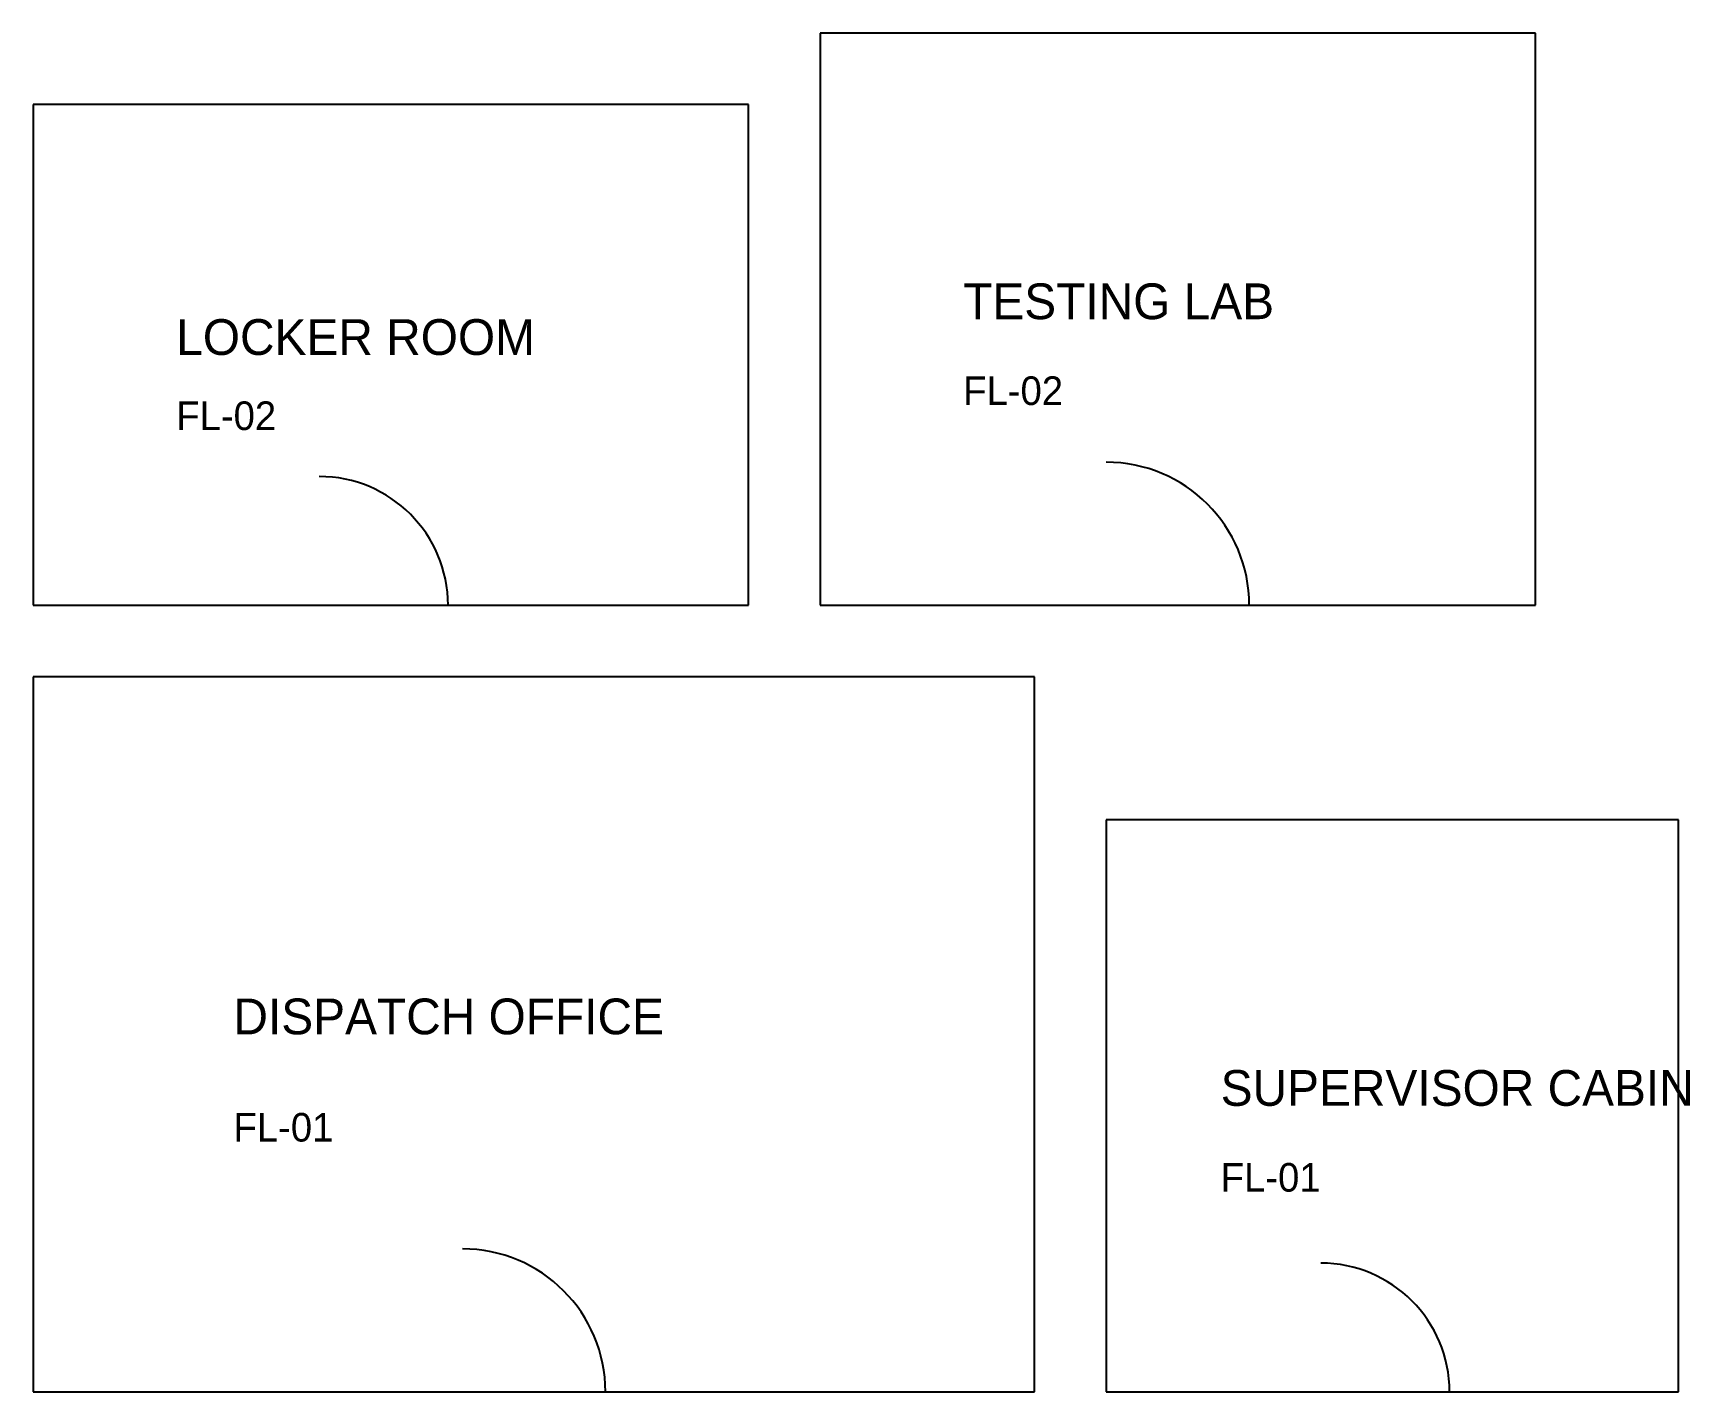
# Model space of a CAD drawing. Header units: millimetres. Extents: x 0 to 11579, y 0 to 9500.
import ezdxf

# ---------------------------------------------------------------- set-up
doc = ezdxf.new("R2010")
doc.units = ezdxf.units.MM

# ---------------------------------------------------------------- blocks, each defined once
blk = doc.blocks.new('STEEL_FIRE_EXIT_1000')
blk.add_line((0, 0), (1000, 0))
blk.add_arc((0, 0), 1000, 0, 90)
blk = doc.blocks.new('OFFICE_FLUSH_DOOR_900')
blk.add_line((0, 0), (900, 0))
blk.add_arc((0, 0), 900, 0, 90)

msp = doc.modelspace()

# ---------------------------------------------------------------- linework, layer by layer
at = {"layer": 'MASONRY_EXT_WALL'}
for p, q in [((10500, 9500), (5500, 9500)), ((5500, 9500), (5500, 5500)), ((10500, 5500), (10500, 9500)), ((5000, 9000), (0, 9000)), ((0, 9000), (0, 5500)), ((5000, 5500), (5000, 9000)), ((0, 5500), (5000, 5500)), ((5500, 5500), (10500, 5500)), ((7000, 5000), (0, 5000)), ((0, 5000), (0, 0)), ((7000, 0), (7000, 5000)), ((11500, 4000), (7500, 4000)), ((7500, 4000), (7500, 0)), ((11500, 0), (11500, 4000)), ((0, 0), (7000, 0)), ((7500, 0), (11500, 0))]:
    msp.add_line(p, q, dxfattribs=at)

# ---------------------------------------------------------------- block references
at = {"layer": 'STEEL_FIRE_DOORS'}
for name, p in [('STEEL_FIRE_EXIT_1000', (7500, 5500)), ('OFFICE_FLUSH_DOOR_900', (2000, 5500)), ('STEEL_FIRE_EXIT_1000', (3000, 0)), ('OFFICE_FLUSH_DOOR_900', (9000, 0))]:
    msp.add_blockref(name, p, dxfattribs=at)

# ---------------------------------------------------------------- texts
at = {"layer": 'EPOXY_FLOORING'}
for s, p in [('FL-02', (6500, 6900)), ('FL-02', (1000, 6725)), ('FL-01', (1400, 1750)), ('FL-01', (8300, 1400))]:
    msp.add_text(s, height=200, dxfattribs=at).set_placement(p)
at = {"layer": 'TAG_ID'}
for s, p in [('TESTING LAB', (6500, 7500)), ('LOCKER ROOM', (1000, 7250)), ('DISPATCH OFFICE', (1400, 2500)), ('SUPERVISOR CABIN', (8300, 2000))]:
    msp.add_text(s, height=250, dxfattribs=at).set_placement(p)

doc.saveas('drawing.dxf')
